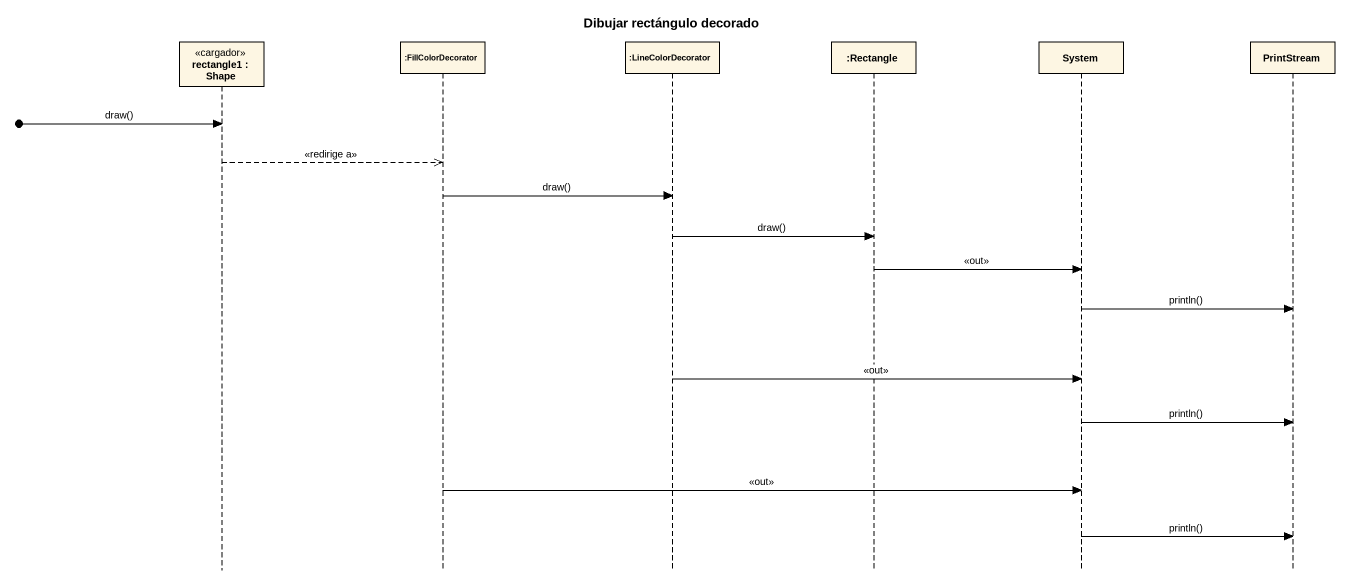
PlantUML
@startuml
title Dibujar rectángulo decorado
hide footbox
participant "rectangle1 : Shape" as rectangle1 <<cargador>>
participant ":FillColorDecorator" as FillColorDecorator
participant ":LineColorDecorator" as LineColorDecorator
participant ":Rectangle" as Rectangle_
participant System
participant PrintStream

[o-> rectangle1 : draw()
rectangle1 -->> FillColorDecorator : <<redirige a>>
FillColorDecorator -> LineColorDecorator : draw()
LineColorDecorator -> Rectangle_ : draw()
Rectangle_ -> System : <<out>>
System -> PrintStream : println()
LineColorDecorator -> System : <<out>>
System -> PrintStream : println()
FillColorDecorator -> System : <<out>>
System -> PrintStream : println()
@enduml
